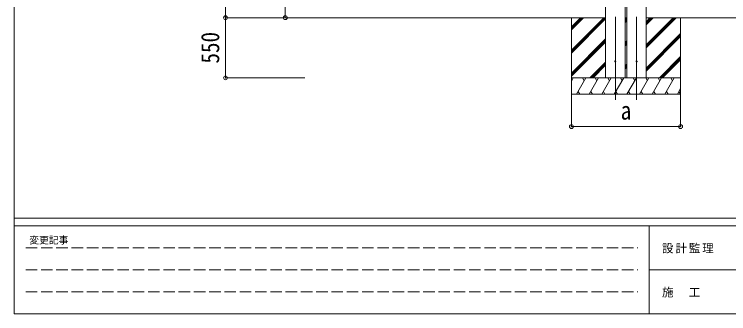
# Model space of a CAD drawing. Units: millimetres at full size; details may follow other scales. Extents: x -9783 to 9892, y -6828 to 6752.
# Drawn here: x -9783 to -3241, y -6828 to -4088 of the extents above; entities that cross this region are included whole.
import ezdxf
from ezdxf.enums import TextEntityAlignment as Align

# ---------------------------------------------------------------- set-up
doc = ezdxf.new("R2010")
doc.units = ezdxf.units.MM
doc.header["$LTSCALE"] = 35
doc.header["$PDMODE"] = 32
doc.header["$PDSIZE"] = 35
doc.linetypes.add('DASHED3', pattern=[4, 3, -1])
for name, color, linetype, lineweight in [('0-0_0', 7, 'Continuous', 9), ('0-1_本体', 4, 'Continuous', 9), ('0-2_部品', 7, 'Continuous', 9), ('0-8_PARTS2', 2, 'Continuous', 9), ('0-A_寸法', 6, 'Continuous', 9), ('F-0_240', 7, 'Continuous', 9)]:
    doc.layers.add(name, color=color, linetype=linetype, lineweight=lineweight)
doc.styles.add('ＭＳ ゴシック', font='')
doc.styles.get('ＭＳ ゴシック').set_extended_font_data('MS Gothic')

msp = doc.modelspace()

# ---------------------------------------------------------------- linework, layer by layer
at = {"layer": '0-0_0'}
for p, q in [((-7184.95, -4119.55), (-4367.97, -4119.55)), ((-4680.98, -4119.55), (-4680.98, -4819.55)), ((-4680.98, -4202.74), (-4597.79, -4119.55)), ((-4680.98, -4216.89), (-4583.64, -4119.55)), ((-4680.98, -4231.03), (-4569.5, -4119.55)), ((-4680.98, -4414.88), (-4385.65, -4119.55)), ((-4680.98, -4429.02), (-4371.51, -4119.55)), ((-4189.62, -4119.55), (-4173.62, -4119.55)), ((-4189.62, -4135.65), (-4173.62, -4119.65)), ((-3994.46, -4119.55), (-1178.28, -4119.55)), ((-3994.46, -4393.04), (-3720.97, -4119.55)), ((-3994.46, -4364.76), (-3749.25, -4119.55)), ((-3994.46, -4378.9), (-3735.11, -4119.55)), ((-3994.46, -4180.91), (-3933.1, -4119.55)), ((-3994.46, -4166.77), (-3947.24, -4119.55)), ((-3994.46, -4152.63), (-3961.38, -4119.55)), ((-3680.98, -4119.55), (-3680.98, -4819.55)), ((-4680.98, -4443.16), (-4367.97, -4130.15)), ((-4189.62, -4149.79), (-4173.62, -4133.79)), ((-4189.62, -4163.94), (-4173.62, -4147.94)), ((-4680.98, -4627.01), (-4367.97, -4314)), ((-3994.46, -4576.89), (-3680.98, -4263.41)), ((-3994.46, -4591.03), (-3680.98, -4277.55)), ((-3994.46, -4605.17), (-3680.98, -4291.69)), ((-4680.98, -4641.15), (-4367.97, -4328.14)), ((-4680.98, -4655.29), (-4367.97, -4342.28)), ((-4189.25, -4347.42), (-4172.71, -4330.87)), ((-4189.25, -4361.56), (-4172.71, -4345.01)), ((-4189.25, -4375.7), (-4172.71, -4359.15)), ((-3874.99, -4669.55), (-3680.98, -4475.54)), ((-3860.85, -4669.55), (-3680.98, -4489.68)), ((-3846.7, -4669.55), (-3680.98, -4503.83)), ((-4511.39, -4669.55), (-4367.97, -4526.13)), ((-4497.25, -4669.55), (-4367.97, -4540.27)), ((-4483.1, -4669.55), (-4367.97, -4554.41)), ((-4189.25, -4559.55), (-4172.71, -4543)), ((-4189.25, -4573.69), (-4172.71, -4557.14)), ((-4189.25, -4587.83), (-4172.71, -4571.29)), ((-3680.98, -4669.55), (-4680.98, -4669.55)), ((-4680.98, -4699.79), (-4663.52, -4669.55)), ((-4678.52, -4695.53), (-4680.98, -4691.27)), ((-4634.65, -4819.55), (-4548.05, -4669.55)), ((-4563.05, -4695.53), (-4578.05, -4669.55)), ((-4519.18, -4819.55), (-4432.58, -4669.55)), ((-4447.58, -4695.53), (-4462.58, -4669.55)), ((-4403.71, -4819.55), (-4317.11, -4669.55)), ((-4332.11, -4695.53), (-4347.11, -4669.55)), ((-4288.24, -4819.55), (-4201.64, -4669.55)), ((-4216.64, -4695.53), (-4231.64, -4669.55)), ((-4172.77, -4819.55), (-4086.17, -4669.55)), ((-4101.17, -4695.53), (-4116.17, -4669.55)), ((-4057.3, -4819.55), (-3970.7, -4669.55)), ((-3985.7, -4695.53), (-4000.7, -4669.55)), ((-3941.83, -4819.55), (-3855.23, -4669.55)), ((-3885.23, -4669.55), (-3870.23, -4695.53)), ((-3826.36, -4819.55), (-3739.76, -4669.55)), ((-3754.76, -4695.53), (-3769.76, -4669.55)), ((-3710.89, -4819.55), (-3680.98, -4767.74)), ((-4680.98, -4819.55), (-3680.98, -4819.55)), ((-4619.66, -4793.57), (-4604.66, -4819.55)), ((-4504.19, -4793.57), (-4489.19, -4819.55)), ((-4388.71, -4793.57), (-4373.72, -4819.55)), ((-4273.24, -4793.57), (-4258.24, -4819.55)), ((-4157.77, -4793.57), (-4142.77, -4819.55)), ((-4042.3, -4793.57), (-4027.31, -4819.55)), ((-3926.83, -4793.57), (-3911.84, -4819.55)), ((-3811.36, -4793.57), (-3796.37, -4819.55)), ((-3695.89, -4793.57), (-3680.98, -4819.55))]:
    msp.add_line(p, q, dxfattribs=at)
at = {"layer": '0-1_本体'}
for p, q in [((-4367.62, -1789.56), (-4367.62, -4669.56)), ((-3995.62, -1789.56), (-3995.62, -4669.56)), ((-4189.62, -4669.56), (-4189.62, -1968.12)), ((-4173.62, -4669.56), (-4173.62, -1968.12))]:
    msp.add_line(p, q, dxfattribs=at)
at = {"layer": '0-2_部品', "color": 4}
for centre in [(-4278.97, -4519.56), (-4083.46, -4519.56)]:
    msp.add_circle(centre, 4.5, dxfattribs=at)
at = {"layer": '0-8_PARTS2'}
for p, q in [((-4278.62, -4110.34), (-4278.62, -4869.55)), ((-4084.62, -4110.34), (-4084.62, -4869.55))]:
    msp.add_line(p, q, dxfattribs=at)
at = {"layer": '0-A_寸法'}
for p, q in [((-7849.19, -4119.55), (-7849.19, -1816.55)), ((-7301.22, -4119.55), (-7301.22, -1919.55)), ((-7849.19, -4119.55), (-7121.08, -4119.55)), ((-7849.19, -4669.55), (-7849.19, -4119.55)), ((-7849.19, -4669.55), (-7121.08, -4669.55)), ((-4680.98, -5115.94), (-4680.98, -4819.55)), ((-4680.98, -4875.96), (-4680.98, -4819.55)), ((-3680.98, -5115.94), (-3680.98, -4819.55)), ((-4680.98, -5115.94), (-3680.98, -5115.94))]:
    msp.add_line(p, q, dxfattribs=at)
for p in [(-7849.19, -4119.55), (-7301.22, -4119.55), (-7849.19, -4669.55), (-4680.98, -5115.94), (-3680.98, -5115.94)]:
    msp.add_point(p, dxfattribs=at)
at = {"layer": 'F-0_240', "color": 5}
for p, q in [((-9783.03, 6751.9), (-9783.03, -6828.1)), ((-9783.03, -5953.1), (9396.97, -5953.1)), ((-9783.03, -6023.1), (6285.75, -6023.1)), ((-3969.25, -6023.1), (-3969.25, -6828.1)), ((-3969.25, -6425.6), (3205.75, -6425.6)), ((-9783.03, -6828.1), (9396.97, -6828.1))]:
    msp.add_line(p, q, dxfattribs=at)
at = {"layer": 'F-0_240', "color": 4, "linetype": 'DASHED3'}
for p, q in [((-9678.03, -6224.35), (-4074.25, -6224.35)), ((-9678.03, -6425.6), (-4074.25, -6425.6)), ((-9678.03, -6626.85), (-4074.25, -6626.85))]:
    msp.add_line(p, q, dxfattribs=at)

# ---------------------------------------------------------------- texts
at = {"layer": '0-A_寸法', "color": 7, "style": 'ＭＳ ゴシック', "width": 0.85}
msp.add_text('550', height=166.8, rotation=90, dxfattribs=at).set_placement((-7856.19, -4538.92), align=Align.BOTTOM_LEFT)
msp.add_text('a', height=166.8, dxfattribs=at).set_placement((-4229.74, -5101.56), align=Align.BOTTOM_LEFT)
at = {"layer": 'F-0_240', "style": 'ＭＳ ゴシック'}
msp.add_text('変更記事', height=64.15, dxfattribs=at).set_placement((-9646.27, -6206.85), align=Align.BOTTOM_LEFT)
at = {"layer": 'F-0_240', "char_height": 76.98, "attachment_point": 7, "style": 'ＭＳ ゴシック'}
for s, insert in [('\\T1.17;設計監理', (-3851.04, -6276.85)), ('\\T1.17;施\u3000工', (-3851.04, -6679.35))]:
    msp.add_mtext(s, dxfattribs=dict(at, insert=insert))

doc.saveas('drawing.dxf')
